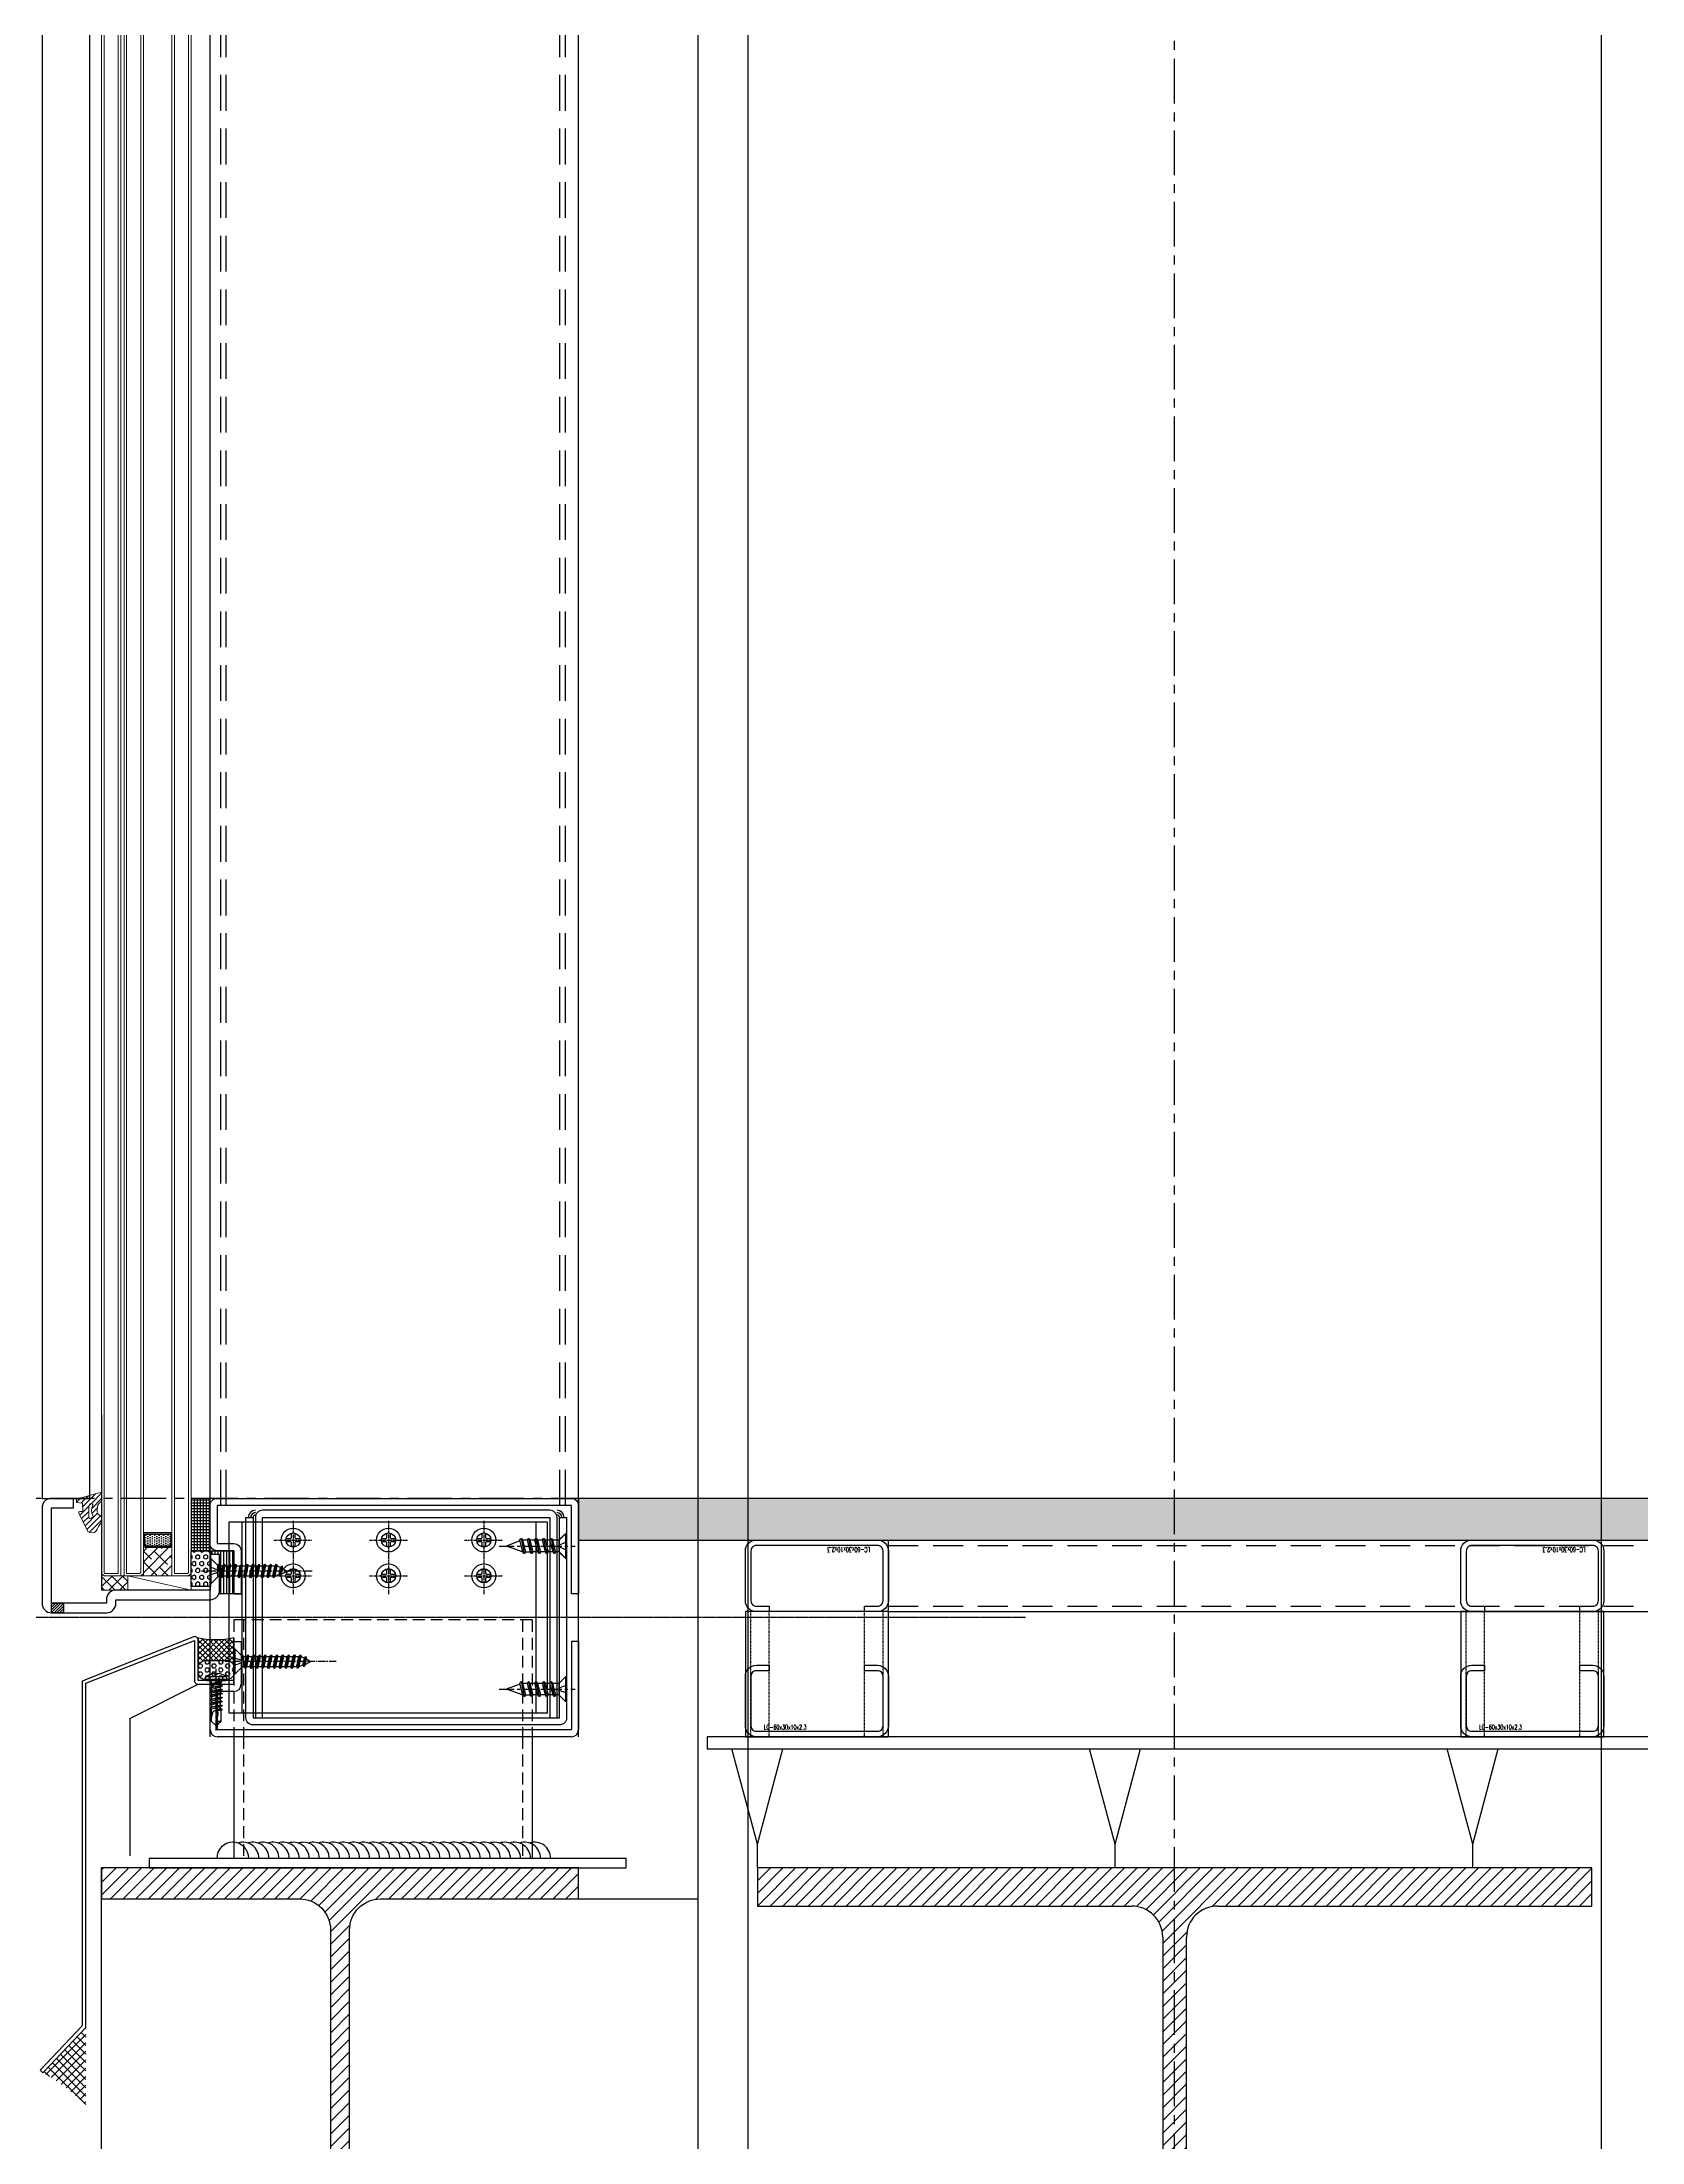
# Model space of a CAD drawing. Extents: x -3378 to 102197, y -3799 to 48702.
# Drawn here: x 85787 to 86458, y 24528 to 25409 of the extents above; entities that cross this region are included whole.
import ezdxf

# ---------------------------------------------------------------- set-up
doc = ezdxf.new("R2010")
doc.units = 0
for name, pattern in [('CEN1', [9, 6, -1, 1, -1]), ('CENTER', [2, 1.25, -0.25, 0.25, -0.25]), ('HIDDEN', [0.375, 0.25, -0.125]), ('Hidden 1_16_', [0.023813, 0.015875, -0.007938])]:
    doc.linetypes.add(name, pattern=pattern)
for name, color, linetype in [('##-鐵件', 1, 'Continuous'), ('24WELD', 55, 'Continuous'), ('ARR', 6, 'Continuous'), ('BCM CL', 14, 'CENTER'), ('BCM-BKP', 6, 'Continuous'), ('BCM-DIM', 54, 'Continuous'), ('BCM-draft', 252, 'Continuous'), ('BCM-EXT', 2, 'Continuous'), ('BCM-Extu', 4, 'Continuous'), ('BCM-SIL', 8, 'Continuous'), ('CENTER', 4, 'CENTER'), ('CL', 14, 'CENTER'), ('GM_ANNO_DIMS', 4, 'Continuous'), ('GM_STEL_PRIM', 3, 'Continuous'), ('STRUCTURAL', 3, 'Continuous'), ('中心線 CENTER', 6, 'CENTER'), ('泡棉', 8, 'Continuous'), ('矽利康', 9, 'Continuous'), ('結構體 STRUCTURAL', 154, 'Continuous'), ('螺絲 固定五金 FASTENERS', 124, 'Continuous'), ('螺絲、螺栓', 4, 'Continuous'), ('視覺模型鋁擠型暫替', 4, 'Continuous'), ('金屬面材 METAL PANEL', 2, 'Continuous'), ('鐵件', 6, 'Continuous'), ('隱藏線 HIDDEN', 8, 'HIDDEN')]:
    doc.layers.add(name, color=color, linetype=linetype)
doc.layers.add('#不列印', color=250, linetype='Continuous', plot=False)
doc.layers.add('BCM-GK', color=252, linetype='Continuous', lineweight=5)
doc.layers.add('BCM-GLA', color=4, linetype='Continuous', lineweight=5)
doc.styles.add('romans', font='romans.shx', dxfattribs={"width": 0.5, "bigfont": ' chineset.shx'})

# ---------------------------------------------------------------- blocks, each defined once
blk = doc.blocks.new('H-400x200x8x13')
at = {"layer": '視覺模型鋁擠型暫替', "linetype": 'Continuous'}
h = blk.add_hatch(dxfattribs=at)
h.set_pattern_fill('ANSI31', color=1, scale=30, angle=180)
h.set_pattern_definition([(225, (85874.229, 995633.081), (2.65165043, -2.65165043), [])])
h.paths.add_polyline_path([(300, -400), (300, -387), (217, -387, -0.414214), (204, -374), (204, -26, -0.414214), (217, -13), (300, -13), (300, 0), (100, 0), (100, -13), (183, -13, -0.414214), (196, -26), (196, -374, -0.414214), (183, -387), (100, -387), (100, -400)])
blk.add_lwpolyline([(100, -13), (183, -13, -0.414214), (196, -26), (196, -374, -0.414214), (183, -387), (100, -387), (100, -400), (300, -400), (300, -387), (217, -387, -0.414214), (204, -374), (204, -26, -0.414214), (217, -13), (300, -13), (300, 0), (100, 0)], format="xyb", close=True, dxfattribs=at)
blk = doc.blocks.new('H-350x250x9x14')
at = {"layer": '視覺模型鋁擠型暫替', "linetype": 'Continuous'}
h = blk.add_hatch(dxfattribs=at)
h.set_pattern_fill('ANSI31', color=1, scale=30, angle=180)
h.set_pattern_definition([(225, (-7718.8632, -1013834.3067), (2.65165043, -2.65165043), [])])
edge = h.paths.add_edge_path()
edge.add_arc((157, -29), 13, 0, 90, ccw=False)
edge.add_line((170, -29), (170, -321))
edge.add_arc((157, -321), 13, -90, 0, ccw=False)
edge.add_line((157, -334), (0, -334))
edge.add_line((0, -334), (0, -350))
edge.add_line((0, -350), (350, -350))
edge.add_line((350, -350), (350, -334))
edge.add_line((350, -334), (193, -334))
edge.add_arc((193, -321), 13, 180, 270, ccw=False)
edge.add_line((180, -321), (180, -29))
edge.add_arc((193, -29), 13, 90, 180, ccw=False)
edge.add_line((193, -16), (350, -16))
edge.add_line((350, -16), (350, 0))
edge.add_line((350, 0), (0, 0))
edge.add_line((0, 0), (0, -16))
edge.add_line((0, -16), (157, -16))
h.paths.add_polyline_path([(171.86, -249.8), (178.14, -249.8)], flags=16)
h.paths.add_polyline_path([(123.32, -345.07), (123.32, -338.93)], flags=16)
h.paths.add_polyline_path([(72.6, -11.07), (72.6, -4.93)], flags=16)
h.paths.add_polyline_path([(99.94, -14.44), (99.94, 0.56)])
for p, q in [((350, 0), (0, 0)), ((0, 0), (0, -16)), ((350, -16), (350, 0)), ((0, -16), (157, -16)), ((193, -16), (350, -16)), ((170, -29), (170, -321)), ((180, -321), (180, -29)), ((157, -334), (0, -334)), ((0, -334), (0, -350)), ((350, -334), (193, -334)), ((350, -350), (350, -334)), ((0, -350), (350, -350))]:
    blk.add_line(p, q, dxfattribs=at)
for centre, start, end in [((157, -29), 0, 90), ((193, -29), 90, 180), ((157, -321), 270, 0), ((193, -321), 180, 270)]:
    blk.add_arc(centre, 13, start, end, dxfattribs=at)
blk = doc.blocks.new('*u164')
at = {"layer": '泡棉'}
h = blk.add_hatch(dxfattribs=at)
h.set_pattern_fill('HEX', color=256, scale=0.3)
h.set_pattern_definition([(0, (-4141.5022, 978.2385), (0, 1.6497784), [0.9525, -1.905]), (120, (-4141.5022, 978.2385), (-1.42875, -0.8248892), [0.9525, -1.905]), (60, (-4140.5497, 978.2385), (-1.42875, 0.8248892), [0.9525, -1.905])])
edge = h.paths.add_edge_path()
edge.add_line((-12, 9.53), (-3, 9.53))
edge.add_arc((-3, 12.53), 3, 270, 360)
edge.add_line((0, 12.53), (0, 14.53))
edge.add_arc((-3, 14.53), 3, 0, 90)
edge.add_line((-3, 17.53), (-12, 17.53))
edge.add_arc((-12, 14.53), 3, 90, 180)
edge.add_line((-15, 14.53), (-15, 12.53))
edge.add_arc((-12, 12.53), 3, 180, 270)
at = {"layer": '矽利康'}
h = blk.add_hatch(dxfattribs=at)
h.set_pattern_fill('ANSI37', color=256, scale=0.5, style=0)
h.set_pattern_definition([(45, (-4141.5022, 978.2385), (-1.122532, 1.122532), []), (135, (-4141.5022, 978.2385), (-1.122532, -1.122532), [])])
edge = h.paths.add_edge_path()
edge.add_arc((-7.73, -32.06), 32.98, 76.43716, 103.56284)
edge.add_arc((-16.6, 1.13), 1.6, 315, 360)
edge.add_line((-15, 1.13), (-15, 12.53))
edge.add_arc((-12, 12.53), 3, 180, 270)
edge.add_line((-12, 9.53), (-3, 9.53))
edge.add_arc((-3, 12.53), 3, 270, 360)
edge.add_line((0, 12.53), (0, 0))
at = {"layer": '泡棉'}
blk.add_lwpolyline([(-12, 9.53), (-3, 9.53, 0.414214), (0, 12.53), (0, 14.53, 0.414214), (-3, 17.53), (-12, 17.53, 0.414214), (-15, 14.53), (-15, 12.53, 0.414214)], format="xyb", close=True, dxfattribs=at)
at = {"layer": '矽利康'}
blk.add_lwpolyline([(0, 0, 0.118914), (-15.47, 0, 0.198912), (-15, 1.13), (-15, 12.53, 0.414214), (-12, 9.53), (-3, 9.53, 0.414214), (0, 12.53)], format="xyb", close=True, dxfattribs=at)
blk = doc.blocks.new('A$C20AE7E0D')
at = {"layer": 'ARR', "color": 0, "linetype": 'CENTER', "ltscale": 0.87}
blk.add_line((21, 0), (-5.1, 0), dxfattribs=at)
at = {"layer": 'ARR', "color": 0, "linetype": 'ByBlock', "ltscale": 0.3}
for p, q in [((-1.61, -4.5), (-1.61, 4.5)), ((0.5, 2.24), (1.14, 1.9)), ((0.72, 2.13), (1.65, -2.5)), ((1.89, 1.9), (1.14, 1.9)), ((2.24, 2.5), (3.24, -2.5)), ((3.48, 1.9), (2.73, 1.9)), ((3.83, 2.5), (4.83, -2.5)), ((5.07, 1.9), (4.32, 1.9)), ((5.42, 2.5), (6.42, -2.5)), ((6.81, 1.9), (5.91, 1.9)), ((7.16, 2.5), (8.16, -2.5)), ((8.4, 1.9), (7.65, 1.9)), ((8.75, 2.5), (9.75, -2.5)), ((10.14, 1.9), (9.24, 1.9)), ((10.49, 2.5), (11.49, -2.5)), ((11.73, 1.9), (10.98, 1.9)), ((12.08, 2.5), (12.7, -0.6)), ((17.12, 2.1), (12.46, 2.1)), ((18.83, 0.06), (17.12, 2.1)), ((18.83, 0.06), (18.95, 0.06)), ((19, -0.01), (19, 0.01)), ((2.14, -1.9), (2.89, -1.9)), ((3.73, -1.9), (4.48, -1.9)), ((5.32, -1.9), (6.07, -1.9)), ((6.91, -1.9), (7.81, -1.9)), ((8.65, -1.9), (9.4, -1.9)), ((10.24, -1.9), (11.14, -1.9)), ((11.87, -2.1), (15.91, -2.1)), ((18.83, -0.06), (17.12, -2.1)), ((18.83, -0.06), (18.95, -0.06))]:
    blk.add_line(p, q, dxfattribs=at)
blk.add_lwpolyline([(-2.98, -0.5, 0.134476), (-1.61, -4.5), (-0.58, -4.5, 0.198912), (-0.44, -4.44), (-0.06, -4.06, 0.198912), (0, -3.92), (0, 3.92, 0.198912), (-0.06, 4.06), (-0.44, 4.44, 0.198912), (-0.58, 4.5), (-1.61, 4.5, 0.134562), (-2.98, 0.5), (-2.48, 0.5), (-2.48, -0.5), (-2.98, -0.5)], format="xyb", dxfattribs=at)
blk.add_lwpolyline([(1.14, 1.9), (2.14, -1.9), (1.8, -2.5), (1.65, -2.5), (1.3, -1.9), (0.3, 1.9), (0.5, 2.24)], dxfattribs=at)
for points in [[(3.24, -2.5), (2.89, -1.9), (1.89, 1.9), (2.24, 2.5), (2.39, 2.5), (2.73, 1.9), (3.73, -1.9), (3.39, -2.5)], [(4.83, -2.5), (4.48, -1.9), (3.48, 1.9), (3.83, 2.5), (3.98, 2.5), (4.32, 1.9), (5.32, -1.9), (4.98, -2.5)], [(6.42, -2.5), (6.07, -1.9), (5.07, 1.9), (5.42, 2.5), (5.57, 2.5), (5.91, 1.9), (6.91, -1.9), (6.57, -2.5)], [(8.16, -2.5), (7.81, -1.9), (6.81, 1.9), (7.16, 2.5), (7.31, 2.5), (7.65, 1.9), (8.65, -1.9), (8.31, -2.5)], [(9.75, -2.5), (9.4, -1.9), (8.4, 1.9), (8.75, 2.5), (8.9, 2.5), (9.24, 1.9), (10.24, -1.9), (9.9, -2.5)], [(11.49, -2.5), (11.14, -1.9), (10.14, 1.9), (10.49, 2.5), (10.64, 2.5), (10.98, 1.9), (11.98, -1.9), (11.64, -2.5)], [(12.08, 2.5), (11.73, 1.9), (12.7, -0.6), (12.46, 2.1), (12.23, 2.5)]]:
    blk.add_lwpolyline(points, close=True, dxfattribs=at)
for centre, radius, start, end in [((0.67, 3.07), 0.874, 220.33884, 257.78016), ((13.86, -0.29), 1.2, 56.15202, 236.15202), ((17.85, 6.88), 7.01, 241.64577, 278.00805), ((18.9, 1.75), 1.82, 168.86169, 267.68654), ((18.95, 0.01), 0.05, 0, 90), ((1.17, -3.34), 1.44, 84.73115, 144.21996), ((16.52, 4.88), 7.01, 241.64577, 274.95411), ((18.95, -0.01), 0.05, 270, 0)]:
    blk.add_arc(centre, radius, start, end, dxfattribs=at)
blk = doc.blocks.new('*U77')
at = {"color": 0, "linetype": 'ByBlock'}
blk.add_blockref('A$C20AE7E0D', (0, 0), dxfattribs=at)
blk = doc.blocks.new('*u927')
at = {"layer": 'CENTER', "color": 0, "ltscale": 5}
blk.add_line((28.28, 0), (-3.62, 0), dxfattribs=at)
at = {"layer": '螺絲、螺栓', "color": 0, "linetype": 'ByBlock', "ltscale": 0.2}
for p, q in [((0.3, 5.3), (0.3, -5.3)), ((3.1, 2.5), (3.1, -2.5)), ((3.1, 2.39), (4.64, 2.39)), ((5.08, 3.15), (6.34, -3.15)), ((5.7, 2.39), (7.79, 2.39)), ((8.23, 3.15), (9.49, -3.15)), ((8.85, 2.39), (10.94, 2.39)), ((11.38, 3.15), (12.64, -3.15)), ((12, 2.39), (14.09, 2.39)), ((14.53, 3.15), (15.79, -3.15)), ((17.24, 2.39), (15.15, 2.39)), ((17.68, 3.15), (18.94, -3.15)), ((18.17, 2.61), (24.84, 0.24)), ((3.1, -2.39), (5.9, -2.39)), ((6.96, -2.39), (9.05, -2.39)), ((10.11, -2.39), (12.2, -2.39)), ((13.26, -2.39), (15.35, -2.39)), ((16.41, -2.39), (18.5, -2.39)), ((24.84, -0.23), (19.52, -2.25))]:
    blk.add_line(p, q, dxfattribs=at)
blk.add_lwpolyline([(3.1, -2.5), (0.3, -5.3), (0, -5.3), (0, 5.3), (0.3, 5.3), (3.1, 2.5)], dxfattribs=at)
blk.add_lwpolyline([(0, 1.61, -0.048054), (2.67, 0.68, -0.292428), (3.1, 0, -0.292428), (2.67, -0.68, -0.048054), (0, -1.61, -0.048054)], format="xyb", dxfattribs=at)
for points in [[(6.34, -3.15), (5.9, -2.39), (4.64, 2.39), (5.08, 3.15), (5.27, 3.15), (5.7, 2.39), (6.96, -2.39), (6.53, -3.15)], [(9.49, -3.15), (9.05, -2.39), (7.79, 2.39), (8.23, 3.15), (8.42, 3.15), (8.85, 2.39), (10.11, -2.39), (9.68, -3.15)], [(12.64, -3.15), (12.2, -2.39), (10.94, 2.39), (11.38, 3.15), (11.57, 3.15), (12, 2.39), (13.26, -2.39), (12.83, -3.15)], [(15.79, -3.15), (15.35, -2.39), (14.09, 2.39), (14.53, 3.15), (14.72, 3.15), (15.15, 2.39), (16.41, -2.39), (15.98, -3.15)], [(18.94, -3.15), (18.5, -2.39), (17.24, 2.39), (17.68, 3.15), (17.87, 3.15), (18.3, 2.39), (19.56, -2.39), (19.13, -3.15)]]:
    blk.add_lwpolyline(points, close=True, dxfattribs=at)
blk.add_arc((24.75, 0), 0.252, 292.16272, 69.4623, dxfattribs=at)
blk = doc.blocks.new('*U929')
blk.add_blockref('*u927', (0, 0))
blk = doc.blocks.new('下水槽料')
at = {"layer": 'BCM-DIM', "linetype": 'Continuous'}
h = blk.add_hatch(dxfattribs=at)
h.set_pattern_fill('ANSI37', color=256, scale=10, angle=45)
h.set_pattern_definition([(90, (-95148.0597, -997857.4866), (-1.25, 0), []), (180, (-95148.0597, -997857.4866), (-1e-16, -1.25), [])])
h.paths.add_polyline_path([(-154.38, 0), (-162.38, 0), (-162.38, -22), (-154.38, -22)])
at = {"layer": '泡棉'}
h = blk.add_hatch(dxfattribs=at)
h.set_pattern_fill('HEX', color=256, scale=0.3, angle=90)
h.set_pattern_definition([(90, (0.1197, -78.6612), (-1.649778, 1e-16), [0.9525, -1.905]), (210, (0.1197, -78.6612), (0.824889, -1.42875), [0.9525, -1.905]), (150, (0.1197, -77.7087), (-0.824889, -1.42875), [0.9525, -1.905])])
h.paths.add_polyline_path([(-154.38, -22), (-162.38, -22), (-162.38, -37), (-154.38, -37)])
at = {"layer": 'BCM-DIM', "linetype": 'Continuous'}
for p, q in [((-154.5, 0), (-162.5, 0)), ((-154.38, -22), (-162.38, -22))]:
    blk.add_line(p, q, dxfattribs=at)
at = {"layer": '泡棉'}
blk.add_lwpolyline([(-154.38, -37), (-162.38, -37), (-162.38, -22), (-154.38, -22)], close=True, dxfattribs=at)
at = {"layer": '視覺模型鋁擠型暫替', "linetype": 'Continuous'}
for points in [[(-8, -17.18), (-5, -14.5), (-5, -20)], [(-8, -22.82), (-5, -25.5), (-5, -20)]]:
    blk.add_lwpolyline(points, dxfattribs=at)
at = {"layer": '視覺模型鋁擠型暫替', "color": 7, "linetype": 'Continuous'}
for centre, radius, start, end in [((-135.5, -8), 3, 90, 180), ((-135.5, -8), 2, 90, 180), ((-135.5, -8), 1, 90, 180), ((-9, -8), 3, 0, 90), ((-9, -8), 2, 0, 90), ((-9, -8), 1, 0, 90)]:
    blk.add_arc(centre, radius, start, end, dxfattribs=at)
at = {"layer": '金屬面材 METAL PANEL'}
blk.add_lwpolyline([(-3, -40), (-3, -40), (-3, -40), (-3, -3), (-151.5, -3), (-151.5, -19), (-144.5, -19, -0.414214), (-141.5, -22), (-141.5, -40), (-144.5, -40), (-144.5, -40), (-141.5, -40), (-141.5, -40), (-144.5, -40), (-144.5, -22), (-151.5, -22, -0.414214), (-154.5, -19), (-154.5, -3, -0.414214), (-151.5, 0), (-3, 0, -0.414214), (0, -3), (0, -40), (-3, -40), (-3, -40), (-3, -40)], format="xyb", dxfattribs=at)
for points in [[(-5, -8), (-5, -92.01, -0.414214), (-8, -95.01), (-136.5, -95.01, -0.414214), (-139.5, -92.01), (-139.5, -8), (-136.5, -8), (-136.5, -92.01), (-8, -92.01), (-8, -8)], [(-132.5, -92.01), (-132.5, -8), (-12, -8), (-12, -92.01), (-9, -92.01), (-9, -8, 0.414214), (-12, -5), (-132.5, -5, 0.414214), (-135.5, -8), (-135.5, -92.01)]]:
    blk.add_lwpolyline(points, format="xyb", close=True, dxfattribs=at)
at = {"layer": '螺絲 固定五金 FASTENERS', "rotation": 180}
blk.add_blockref('*U929', (-5, -20), dxfattribs=at)
blk = doc.blocks.new('上水槽料')
at = {"layer": '金屬面材 METAL PANEL'}
for p, q in [((-144.52, 40), (-141.5, 40)), ((-144.5, 22), (-144.52, 40)), ((-141.5, 40), (-141.5, 22)), ((0, 40), (0, 3)), ((-154.5, 3), (-154.5, 19)), ((-151.5, 22), (-144.5, 22)), ((-144.5, 19), (-151.5, 19)), ((-151.5, 19), (-151.5, 3)), ((-151.5, 3), (-3, 3)), ((-3, 0), (-151.5, 0))]:
    blk.add_line(p, q, dxfattribs=at)
blk.add_lwpolyline([(0, 40), (-3, 40), (-3, 3)], dxfattribs=at)
for centre, start, end in [((-151.5, 19), 90, 180), ((-144.5, 22), 270, 0), ((-151.5, 3), 180, 270), ((-3, 3), 270, 0)]:
    blk.add_arc(centre, 3, start, end, dxfattribs=at)
at = {"layer": '螺絲 固定五金 FASTENERS', "rotation": 180}
blk.add_blockref('*U929', (-5, 20), dxfattribs=at)
blk = doc.blocks.new('*U35')
blk.add_lwpolyline([(1.22, 0.68), (2.48, 0.68, -0.398336), (3.02, 0.16, -0.027263), (3.02, -0.16, -0.398336), (2.48, -0.68), (1.22, -0.68, 0.414214), (0.68, -1.22), (0.68, -2.48, -0.398336), (0.16, -3.02, -0.027263), (-0.16, -3.02, -0.398336), (-0.68, -2.48), (-0.68, -1.22, 0.414214), (-1.22, -0.68), (-2.48, -0.68, -0.398336), (-3.02, -0.16, -0.027263), (-3.02, 0.16, -0.398336), (-2.48, 0.68), (-1.22, 0.68, 0.414214), (-0.68, 1.22), (-0.68, 2.48, -0.398336), (-0.16, 3.02, -0.027263), (0.16, 3.02, -0.398336), (0.68, 2.48), (0.68, 1.22, 0.414214)], format="xyb", close=True)
blk.add_circle((0, 0), 5)
at = {"layer": 'CL'}
for p, q in [((-8.04, 0), (8.04, 0)), ((0, 8.04), (0, -8.04))]:
    blk.add_line(p, q, dxfattribs=at)
blk = doc.blocks.new('圓孔6mm')
at = {"layer": '視覺模型鋁擠型暫替', "color": 6, "linetype": 'Continuous'}
blk.add_circle((0, 0), 3, dxfattribs=at)
at = {"layer": 'BCM-draft'}
blk.add_blockref('*U35', (0, 0), dxfattribs=at)
blk = doc.blocks.new('下水槽料托架4t')
at = {"layer": '金屬面材 METAL PANEL', "linetype": 'Continuous'}
for p, q in [((73.25, 0), (-60.43, 0)), ((-60.43, 0, 0), (-60.43, -80, 0)), ((-54.96, 0), (-54.96, -80)), ((68.39, 0), (68.39, -80)), ((73.25, -80), (73.25, 0)), ((-60.43, -80), (73.25, -80))]:
    blk.add_line(p, q, dxfattribs=at)
at = {"layer": '視覺模型鋁擠型暫替', "linetype": 'Continuous'}
for p in [(-33.43, -7.5), (6.57, -7.5), (46.54, -7.5), (-33.43, -22.5), (6.57, -22.5), (46.54, -22.5)]:
    blk.add_blockref('圓孔6mm', p, dxfattribs=at)
blk = doc.blocks.new('玻璃飾條2')
at = {"layer": '金屬面材 METAL PANEL'}
h = blk.add_hatch(dxfattribs=at)
h.set_pattern_fill('ANSI31', color=256, scale=0.25, angle=90)
h.set_pattern_definition([(135, (84518.6941, -51223.767), (-0.5612660076, -0.5612660076), [])])
h.paths.add_polyline_path([(6.5, -64.5), (2.5, -64.5), (2.5, -69.5), (6.5, -69.5)])
blk.add_lwpolyline([(-3, -42.5, 0.414214), (1, -46.5), (2.5, -46.5), (2.5, -69.5), (-37.5, -69.5), (-37.5, -60.33), (-41.5, -60.33), (-41.5, -69.5, 0.414214), (-37.5, -73.5), (2.5, -73.5, 0.414214), (6.5, -69.5), (6.5, -46.5, 0.414214), (2.5, -42.5), (1, -42.5), (1, -3, 0.414214), (-3, 1), (-18, 1), (-18, -3), (-3, -3)], format="xyb", close=True, dxfattribs=at)
blk.add_lwpolyline([(2.5, -69.5), (2.5, -64.5), (6.5, -64.5), (6.5, -69.5)], close=True, dxfattribs=at)
blk = doc.blocks.new('*U660')
for centre, end in [((-0.13, -4), 88.1431), ((-0.37, -11.49), 16.3529), ((-0.29, -9), 16.3529), ((-0.21, -6.5), 16.3529), ((-0.53, -16.49), 16.3529), ((-0.45, -13.99), 16.3529), ((-0.7, -21.49), 16.3529), ((-0.62, -18.99), 16.3529), ((-0.86, -26.49), 16.3529), ((-0.78, -23.99), 16.3529), ((-1.02, -31.48), 16.3529), ((-0.94, -28.98), 16.3529), ((-1.18, -36.48), 16.3529), ((-1.1, -33.98), 16.3529), ((-1.34, -41.48), 16.3529), ((-1.26, -38.98), 16.3529), ((-1.51, -46.48), 16.3529), ((-1.43, -43.98), 16.3529), ((-1.67, -51.47), 16.3529), ((-1.59, -48.97), 16.3529), ((-1.83, -56.47), 16.3529), ((-1.75, -53.97), 16.3529), ((-1.99, -61.47), 16.3529), ((-1.91, -58.97), 16.3529), ((-2.24, -68.96), 16.3529), ((-2.15, -66.47), 16.3529), ((-2.07, -63.97), 16.3529), ((-2.4, -73.96), 16.3529), ((-2.32, -71.46), 16.3529), ((-2.56, -78.96), 16.3529), ((-2.48, -76.46), 16.3529)]:
    blk.add_arc(centre, 4, 268.1431, end)
blk = doc.blocks.new('A$C4E2A2353')
at = {"layer": 'ARR', "color": 0, "linetype": 'CEN1', "ltscale": 0.5}
blk.add_line((42.86, 0), (-3.62, 0), dxfattribs=at)
at = {"layer": 'ARR', "color": 0, "linetype": 'ByBlock', "ltscale": 0.3}
for p, q in [((0.3, -5.3), (0.3, 5.3)), ((3.1, -2.5), (3.1, 2.5)), ((4.38, 2.15), (3.1, 2.15)), ((3.1, 1.24), (3.82, -2.16)), ((4.71, 2.87), (4.38, 2.15)), ((4.38, 2.15), (5.3, -2.16)), ((4.43, 1.96), (5.34, -2.36)), ((5.34, 2.15), (4.71, 2.87)), ((4.71, 2.87), (5.93, -2.88)), ((4.89, 2.06), (5.8, -2.26)), ((6.82, 2.15), (5.34, 2.15)), ((5.34, 2.15), (6.26, -2.16)), ((5.34, 2.15), (6.26, -2.16)), ((7.15, 2.87), (6.82, 2.15)), ((6.82, 2.15), (7.74, -2.16)), ((6.86, 1.96), (7.78, -2.36)), ((7.78, 2.15), (7.15, 2.87)), ((7.15, 2.87), (8.37, -2.88)), ((7.32, 2.06), (8.24, -2.26)), ((9.26, 2.15), (7.78, 2.15)), ((7.78, 2.15), (8.7, -2.16)), ((7.78, 2.15), (8.7, -2.16)), ((9.59, 2.87), (9.26, 2.15)), ((9.26, 2.15), (10.17, -2.16)), ((9.3, 1.96), (10.21, -2.36)), ((10.22, 2.15), (9.59, 2.87)), ((9.59, 2.87), (10.81, -2.88)), ((9.76, 2.06), (10.67, -2.26)), ((11.7, 2.15), (10.22, 2.15)), ((10.22, 2.15), (11.13, -2.16)), ((10.22, 2.15), (11.13, -2.16)), ((12.02, 2.87), (11.7, 2.15)), ((11.7, 2.15), (12.61, -2.16)), ((11.74, 1.96), (12.65, -2.36)), ((12.66, 2.15), (12.02, 2.87)), ((12.02, 2.87), (13.24, -2.88)), ((12.2, 2.06), (13.11, -2.26)), ((14.13, 2.15), (12.66, 2.15)), ((12.66, 2.15), (13.57, -2.16)), ((12.66, 2.15), (13.57, -2.16)), ((14.46, 2.87), (14.13, 2.15)), ((14.13, 2.15), (15.05, -2.16)), ((14.18, 1.96), (15.09, -2.36)), ((15.09, 2.15), (14.46, 2.87)), ((14.46, 2.87), (15.68, -2.88)), ((14.64, 2.06), (15.55, -2.26)), ((16.57, 2.15), (15.09, 2.15)), ((15.09, 2.15), (16.01, -2.16)), ((15.09, 2.15), (16.01, -2.16)), ((16.9, 2.87), (16.57, 2.15)), ((16.57, 2.15), (17.49, -2.16)), ((16.61, 1.96), (17.53, -2.36)), ((17.53, 2.15), (16.9, 2.87)), ((16.9, 2.87), (18.12, -2.88)), ((17.07, 2.06), (17.99, -2.26)), ((19.01, 2.15), (17.53, 2.15)), ((17.53, 2.15), (18.45, -2.16)), ((17.53, 2.15), (18.45, -2.16)), ((19.34, 2.87), (19.01, 2.15)), ((19.01, 2.15), (19.92, -2.16)), ((19.05, 1.96), (19.96, -2.36)), ((19.97, 2.15), (19.34, 2.87)), ((19.34, 2.87), (20.56, -2.88)), ((19.51, 2.06), (20.42, -2.26)), ((21.45, 2.15), (19.97, 2.15)), ((19.97, 2.15), (20.88, -2.16)), ((19.97, 2.15), (20.88, -2.16)), ((21.77, 2.87), (21.45, 2.15)), ((21.77, 2.87), (21.45, 2.15)), ((21.45, 2.15), (22.36, -2.16)), ((21.45, 2.15), (22.36, -2.16)), ((21.49, 1.96), (22.4, -2.36)), ((21.49, 1.96), (22.4, -2.36)), ((22.41, 2.15), (21.77, 2.87)), ((21.77, 2.87), (22.99, -2.88)), ((22.41, 2.15), (21.77, 2.87)), ((21.77, 2.87), (22.99, -2.88)), ((21.95, 2.06), (22.86, -2.26)), ((21.95, 2.06), (22.86, -2.26)), ((23.88, 2.15), (22.41, 2.15)), ((22.41, 2.15), (23.32, -2.16)), ((23.88, 2.15), (22.41, 2.15)), ((22.41, 2.15), (23.32, -2.16)), ((22.41, 2.15), (23.32, -2.16)), ((22.41, 2.15), (23.32, -2.16)), ((24.21, 2.87), (23.88, 2.15)), ((24.21, 2.87), (23.88, 2.15)), ((23.88, 2.15), (24.8, -2.16)), ((23.88, 2.15), (24.8, -2.16)), ((23.93, 1.96), (24.84, -2.36)), ((23.93, 1.96), (24.84, -2.36)), ((24.84, 2.15), (24.21, 2.87)), ((24.21, 2.87), (25.43, -2.88)), ((24.84, 2.15), (24.21, 2.87)), ((24.21, 2.87), (25.43, -2.88)), ((24.38, 2.06), (25.3, -2.26)), ((24.38, 2.06), (25.3, -2.26)), ((26.32, 2.15), (24.84, 2.15)), ((24.84, 2.15), (25.76, -2.16)), ((26.32, 2.15), (24.84, 2.15)), ((24.84, 2.15), (25.76, -2.16)), ((24.84, 2.15), (25.76, -2.16)), ((24.84, 2.15), (25.76, -2.16)), ((26.65, 2.87), (26.32, 2.15)), ((26.65, 2.87), (26.32, 2.15)), ((26.32, 2.15), (27.24, -2.16)), ((26.32, 2.15), (27.24, -2.16)), ((26.36, 1.96), (27.28, -2.36)), ((26.36, 1.96), (27.28, -2.36)), ((27.28, 2.15), (26.65, 2.87)), ((26.65, 2.87), (27.87, -2.88)), ((27.28, 2.15), (26.65, 2.87)), ((26.65, 2.87), (27.87, -2.88)), ((26.82, 2.06), (27.74, -2.26)), ((26.82, 2.06), (27.74, -2.26)), ((28.91, 1.45), (27.28, 2.15)), ((27.28, 2.15), (28.19, -2.16)), ((27.28, 2.15), (28.19, -2.16)), ((27.28, 2.15), (28.19, -2.16)), ((27.28, 2.15), (28.19, -2.16)), ((29.24, 2.17), (28.91, 1.45)), ((28.91, 1.45), (29.52, -1.46)), ((29.96, 0.99), (29.24, 2.17)), ((29.24, 2.17), (30.16, -2.18)), ((32.25, 0), (29.96, 1.25)), ((29.96, 0.99), (30.39, -1)), ((32.26, 0), (32.25, 0)), ((3.1, -1.02), (3.49, -2.88)), ((3.1, -2.44), (3.49, -2.88)), ((3.49, -2.88), (3.82, -2.16)), ((3.82, -2.16), (5.3, -2.16)), ((5.3, -2.16), (5.93, -2.88)), ((5.93, -2.88), (6.26, -2.16)), ((6.26, -2.16), (7.74, -2.16)), ((7.74, -2.16), (8.37, -2.88)), ((8.37, -2.88), (8.7, -2.16)), ((8.7, -2.16), (10.17, -2.16)), ((10.17, -2.16), (10.81, -2.88)), ((10.81, -2.88), (11.13, -2.16)), ((11.13, -2.16), (12.61, -2.16)), ((12.61, -2.16), (13.24, -2.88)), ((13.24, -2.88), (13.57, -2.16)), ((13.57, -2.16), (15.05, -2.16)), ((15.05, -2.16), (15.68, -2.88)), ((15.68, -2.88), (16.01, -2.16)), ((16.01, -2.16), (17.49, -2.16)), ((17.49, -2.16), (18.12, -2.88)), ((18.12, -2.88), (18.45, -2.16)), ((18.45, -2.16), (19.92, -2.16)), ((19.92, -2.16), (20.56, -2.88)), ((20.56, -2.88), (20.88, -2.16)), ((20.88, -2.16), (22.36, -2.16)), ((22.36, -2.16), (22.99, -2.88)), ((22.36, -2.16), (22.99, -2.88)), ((22.99, -2.88), (23.32, -2.16)), ((22.99, -2.88), (23.32, -2.16)), ((23.32, -2.16), (24.8, -2.16)), ((23.32, -2.16), (24.8, -2.16)), ((24.8, -2.16), (25.43, -2.88)), ((24.8, -2.16), (25.43, -2.88)), ((25.43, -2.88), (25.76, -2.16)), ((25.43, -2.88), (25.76, -2.16)), ((25.76, -2.16), (27.24, -2.16)), ((25.76, -2.16), (27.24, -2.16)), ((27.24, -2.16), (27.87, -2.88)), ((27.24, -2.16), (27.87, -2.88)), ((27.87, -2.88), (28.19, -2.16)), ((27.87, -2.88), (28.19, -2.16)), ((28.19, -2.16), (29.52, -1.46)), ((29.52, -1.46), (30.16, -2.18)), ((30.16, -2.18), (30.39, -1)), ((30.39, -1), (32.25, -0.01)), ((32.25, -0.01), (32.26, 0))]:
    blk.add_line(p, q, dxfattribs=at)
blk.add_lwpolyline([(3.1, 2.5), (0.3, 5.3), (0, 5.3), (0, -5.3), (0.3, -5.3), (3.1, -2.5)], dxfattribs=at)
blk.add_lwpolyline([(0, -1.61, 0.048054), (2.67, -0.68, 0.292428), (3.1, 0, 0.292428), (2.67, 0.68, 0.048054), (0, 1.61, 0.048054)], format="xyb", dxfattribs=at)
blk = doc.blocks.new('*U920')
at = {"layer": '螺絲、螺栓', "color": 0, "linetype": 'ByBlock', "xscale": -1, "rotation": 180}
blk.add_blockref('A$C4E2A2353', (0, 0), dxfattribs=at)
blk = doc.blocks.new('St-LC-60x30x10x2_3')
at = {"layer": 'STRUCTURAL', "color": 0, "linetype": 'ByBlock', "lineweight": -2}
blk.add_lwpolyline([(14.83, 38.37), (14.83, 36.07), (9.43, 36.07, 0.414214), (7.13, 33.77), (7.13, 12.97, 0.414214), (9.43, 10.67), (60.23, 10.67, 0.414214), (62.53, 12.97), (62.53, 33.77, 0.414214), (60.23, 36.07), (54.83, 36.07), (54.83, 38.37), (60.23, 38.37, -0.414214), (64.83, 33.77), (64.83, 12.97, -0.414214), (60.23, 8.37), (9.43, 8.37, -0.414214), (4.83, 12.97), (4.83, 33.77, -0.414214), (9.43, 38.37)], format="xyb", close=True, dxfattribs=at)
at = {"layer": 'Defpoints', "color": 0, "linetype": 'ByBlock', "lineweight": -2, "style": 'romans', "width": 0.6}
blk.add_text('LC-60x30x10x2.3', height=2, rotation=360, dxfattribs=at).set_placement((12.56, 11.41))
blk = doc.blocks.new('*U718')
at = {"layer": '##-鐵件', "color": 1}
blk.add_lwpolyline([(1542.26, 30), (1489.76, 30), (1489.76, -30), (1542.26, -30)], close=True, dxfattribs=at)
at = {"color": 251, "linetype": 'Hidden 1_16_', "ltscale": 5}
for p, q in [((1542.26, 27.7), (1489.76, 27.7)), ((1542.26, 20), (1489.76, 20)), ((1542.26, -20), (1489.76, -20)), ((1542.26, -27.7), (1489.76, -27.7))]:
    blk.add_line(p, q, dxfattribs=at)
at = {"layer": '#不列印', "rotation": 90}
blk.add_blockref('St-LC-60x30x10x2_3', (1550.63, -34.83), dxfattribs=at)
blk = doc.blocks.new('*U719')
at = {"layer": '##-鐵件', "color": 1}
blk.add_lwpolyline([(1542.26, 30), (1489.76, 30), (1489.76, -30), (1542.26, -30)], close=True, dxfattribs=at)
at = {"color": 251, "linetype": 'Hidden 1_16_', "ltscale": 5}
for p, q in [((1542.26, 27.7), (1489.76, 27.7)), ((1542.26, 20), (1489.76, 20)), ((1542.26, -20), (1489.76, -20)), ((1542.26, -27.7), (1489.76, -27.7))]:
    blk.add_line(p, q, dxfattribs=at)
at = {"layer": '#不列印', "rotation": 90}
blk.add_blockref('St-LC-60x30x10x2_3', (1550.63, -34.83), dxfattribs=at)
blk = doc.blocks.new('*U208')
at = {"layer": '鐵件'}
for p, q in [((-230.95, 0), (411.73, 0)), ((-230.95, -30), (-230.95, 0)), ((411.73, -30), (411.73, 0)), ((-230.95, -30), (411.73, -30))]:
    blk.add_line(p, q, dxfattribs=at)
at = {"layer": '鐵件', "linetype": 'HIDDEN', "ltscale": 50}
for p, q in [((-230.95, -2.3), (411.73, -2.3)), ((-230.95, -27.7), (411.73, -27.7))]:
    blk.add_line(p, q, dxfattribs=at)
blk = doc.blocks.new('室內地板')
at = {"layer": '結構體 STRUCTURAL'}
h = blk.add_hatch(dxfattribs=at)
h.set_pattern_fill('AR-HBONE', color=256, scale=0.1)
h.set_pattern_definition([(45, (-52753.211, -90985.298), (0, 14.3684098), [30.48, -10.16]), (135, (-52746.026, -90978.114), (1e-15, 14.3684098), [30.48, -10.16])])
h.paths.add_polyline_path([(0, 0), (0, -17.5), (11600, -17.5), (11600, 0)])
blk.add_lwpolyline([(0, 0), (0, -17.5), (11600, -17.5), (11600, 0)], close=True, dxfattribs=at)
at = {"layer": '螺絲、螺栓'}
blk.add_blockref('*U208', (360.95, -17.5), dxfattribs=at)
at = {"layer": '鐵件'}
for name, p, rotation in [('St-LC-60x30x10x2_3', (134.83, -9.13), 180), ('St-LC-60x30x10x2_3', (434.83, -9.13), 180), ('*U719', (100, 1442.26), 270), ('*U718', (400, 1442.26), 270)]:
    blk.add_blockref(name, p, dxfattribs=dict(at, rotation=rotation))
blk = doc.blocks.new('*U753')
at = {"layer": 'GM_STEL_PRIM'}
for p, q in [((0, -15), (-10.72, 25)), ((0, -15), (10.72, 25)), ((0, -25), (0, -15))]:
    blk.add_line(p, q, dxfattribs=at)
blk = doc.blocks.new('*U754')
at = {"layer": 'GM_ANNO_DIMS', "color": 0, "linetype": 'ByBlock', "lineweight": -2}
for p in [(0, 0), (150, 0), (300, 0)]:
    blk.add_blockref('*U753', p, dxfattribs=at)

msp = doc.modelspace()

# ---------------------------------------------------------------- hatches: boundary and pattern name
h = msp.add_hatch()
h.set_pattern_fill('ANSI31', color=9, scale=10, angle=45, style=0)
h.set_pattern_definition([(90, (114299.2615, -568512.3718), (-1.25, 1e-15), [])])
h.paths.add_polyline_path([(85861.201, 24758.085), (85861.201, 24774.584), (85857.201, 24774.584), (85857.201, 24776.084), (85867.201, 24776.084), (85867.201, 24758.085)])
at = {"layer": 'BCM-Extu', "linetype": 'ByBlock'}
h = msp.add_hatch(dxfattribs=at)
h.set_pattern_fill('DOTS', color=8, scale=15, angle=90, style=0)
h.set_pattern_definition([(90, (86386.1134, 27547.7565), (-0.9375, 0.46875), [0, -0.9375])])
h.paths.add_polyline_path([(85830.274, 24778.084), (85829.701, 24779.627), (85829.701, 24783.084), (85840.701, 24783.084), (85840.701, 24779.627), (85840.129, 24778.084)])
at = {"layer": 'BCM-GK', "linetype": 'ByBlock'}
h = msp.add_hatch(dxfattribs=at)
h.set_pattern_fill('ANSI31', color=256, scale=0.5, angle=180)
h.set_pattern_definition([(225, (9231.1329, 4718.9301), (1.122532015, -1.122532015), [])])
edge = h.paths.add_edge_path()
edge.add_line((85801.2, 24797.785), (85811.7, 24800.733))
edge.add_line((85811.7, 24800.733), (85811.7, 24797.234))
edge.add_arc((85810.7, 24797.234), 1, -64.398823, 0.000002, ccw=False)
edge.add_arc((85811.996, 24794.529), 2, 115.601172, 172.570714)
edge.add_line((85810.013, 24794.787), (85809.787, 24793.053))
edge.add_arc((85811.77, 24792.794), 2, 172.570719, 240.579655)
edge.add_arc((85812.233, 24793.616), 2.943, 240.579655, 247.1151)
edge.add_arc((85810.7, 24789.983), 1, -0.000005, 67.115095, ccw=False)
edge.add_line((85811.7, 24789.983), (85811.7, 24788.107))
edge.add_arc((85825.367, 24777.218), 17.475, 141.45669, 156.591804)
edge.add_arc((85807.601, 24786.855), 3.202, 238.493907, 302.712895, ccw=False)
edge.add_line((85805.927, 24784.125), (85802.192, 24791.823))
edge.add_arc((85802.625, 24792.073), 0.5, 105.000039, 210.000023, ccw=False)
edge.add_line((85802.496, 24792.556), (85803.818, 24792.585))
edge.add_line((85803.818, 24792.585), (85803.7, 24796.106))
edge.add_line((85803.7, 24796.106), (85801.2, 24796.385))
edge.add_line((85801.2, 24796.385), (85801.2, 24797.785))
edge = h.paths.add_edge_path(flags=16)
edge.add_line((85807.135, 24795.847), (85807.632, 24795.761))
edge.add_arc((85807.547, 24795.269), 0.5, -17.677144, 80.233681, ccw=False)
edge.add_arc((85812.334, 24792.933), 4.832, 153.13325, 206.868769)
edge.add_arc((85807.616, 24790.46), 0.5, -69.796833, 35.437223, ccw=False)
edge.add_line((85807.789, 24789.99), (85806.956, 24789.684))
edge.add_arc((85806.783, 24790.153), 0.5, 190.892533, 290.203188, ccw=False)
edge.add_line((85806.292, 24790.059), (85806.299, 24793.568))
edge.add_line((85806.299, 24793.568), (85806.29, 24793.666))
edge.add_arc((85812.733, 24793.616), 6.443, 162.992111, 179.549619, ccw=False)
edge.add_arc((85807.05, 24795.354), 0.5, 80.233644, 162.99208, ccw=False)
h = msp.add_hatch(dxfattribs=at)
h.set_pattern_fill('ANSI38', color=256, angle=180)
h.set_pattern_definition([(225, (1385204.961, -97373.515), (2.24506403, -2.24506403), []), (315, (1385204.961, -97373.515), (6.735192091, -2.24506403), [7.9375, -4.7625])])
h.paths.add_polyline_path([(85840.476, 24777.584), (85841.201, 24779.537), (85841.201, 24765.584), (85829.201, 24765.584), (85829.201, 24779.537), (85829.926, 24777.584)])
h = msp.add_hatch(dxfattribs=at)
h.set_pattern_fill('ANSI37', color=256, angle=-180)
h.set_pattern_definition([(225, (-373905.7374, 139164.895), (2.24506403, -2.24506403), []), (315, (-373905.7374, 139164.895), (2.24506403, 2.24506403), [])])
h.paths.add_polyline_path([(85811.7, 24759.584), (85822.701, 24759.584), (85822.701, 24765.584), (85812.701, 24765.584), (85811.701, 24766.584)])
h = msp.add_hatch(dxfattribs=at)
h.set_pattern_fill('ANSI37', color=256, angle=-180)
h.set_pattern_definition([(225, (-373905.7374, 139164.895), (2.24506403, -2.24506403), []), (315, (-373905.7374, 139164.895), (2.24506403, 2.24506403), [])])
h.paths.add_polyline_path([(85811.7, 24759.584), (85822.701, 24759.584), (85822.701, 24765.584), (85812.701, 24765.584), (85811.701, 24766.584)])
at = {"layer": '泡棉'}
h = msp.add_hatch(dxfattribs=at)
h.set_pattern_fill('ANSI37', color=256, scale=20, angle=-90)
h.set_pattern_definition([(315, (-29711.9806, -922275.1433), (1.767766953, 1.767766953), []), (45, (-29711.9806, -922275.1433), (-1.767766953, 1.767766953), [])])
h.paths.add_polyline_path([(85805.101, 24576.169), (85787.057, 24557.138, -0.070459), (85805.101, 24543.523)])

# ---------------------------------------------------------------- linework, layer by layer
at = {"color": 6, "linetype": 'Continuous', "elevation": 0}
msp.add_lwpolyline([(85861.201, 24758.085), (85861.201, 24774.584), (85857.201, 24774.584), (85857.201, 24776.084), (85867.201, 24776.084), (85867.201, 24758.085)], close=True, dxfattribs=at)
at = {"layer": 'BCM CL', "ltscale": 0.5}
msp.add_line((86199.097, 24748.085, 0), (85748.131, 24748.085, 0), dxfattribs=at)
at = {"layer": 'BCM-BKP', "color": 8}
msp.add_line((85823.501, 24705.692, 0), (85823.501, 24648.085, 0), dxfattribs=at)
at = {"layer": 'BCM-BKP', "elevation": 0}
msp.add_lwpolyline([(85805.101, 24720.542), (85850.601, 24738.486), (85850.601, 24721.686, 0.4142136), (85852.201, 24720.086), (85867.201, 24720.086), (85867.201, 24721.686), (85852.201, 24721.686), (85852.201, 24738.486, 0.4142136), (85850.601, 24740.086), (85803.501, 24721.439)], format="xyb", dxfattribs=at)
msp.add_lwpolyline([(85803.501, 24721.439), (85803.501, 24576.807), (85785.895, 24558.239), (85787.057, 24557.138), (85805.101, 24576.169), (85805.101, 24720.542)], dxfattribs=at)
at = {"layer": 'BCM-BKP', "color": 8, "elevation": 0}
msp.add_lwpolyline([(85823.501, 24705.692), (85852.201, 24720.086)], dxfattribs=at)
at = {"layer": 'BCM-EXT', "color": 8, "elevation": 0}
msp.add_lwpolyline([(85811.701, 24833.267), (85811.701, 24759.584)], dxfattribs=at)
at = {"layer": 'BCM-Extu', "color": 8, "linetype": 'ByBlock', "elevation": 0}
for points in [[(85841.201, 24779.537), (85841.201, 24783.584), (85829.201, 24783.584), (85829.201, 24779.537), (85829.926, 24777.584), (85840.476, 24777.584)], [(85840.129, 24778.084), (85830.274, 24778.084), (85829.701, 24779.627), (85829.701, 24783.084), (85840.701, 24783.084), (85840.701, 24779.627)]]:
    msp.add_lwpolyline(points, close=True, dxfattribs=at)
at = {"layer": 'BCM-GK', "linetype": 'ByBlock', "elevation": 0}
for points in [[(85801.2, 24797.785), (85811.7, 24800.733), (85811.7, 24797.234, -0.2886296), (85811.132, 24796.332, 0.2538262), (85810.013, 24794.787), (85809.787, 24793.053, 0.3057733), (85810.788, 24791.052, 0.028524), (85811.089, 24790.904, -0.3015136), (85811.7, 24789.983), (85811.7, 24788.107, 0.0661356), (85809.331, 24784.161, -0.2877797), (85805.927, 24784.125), (85802.192, 24791.823, -0.4931453), (85802.496, 24792.556), (85803.818, 24792.585), (85803.7, 24796.106), (85801.2, 24796.385)], [(85801.2, 24797.785), (85811.7, 24800.733), (85811.7, 24797.234, -0.2886296), (85811.132, 24796.332, 0.2538262), (85810.013, 24794.787), (85809.787, 24793.052, 0.3057733), (85810.788, 24791.052, 0.028524), (85811.089, 24790.904, -0.3015136), (85811.7, 24789.982), (85811.7, 24788.106, 0.0661356), (85809.331, 24784.16, -0.2877797), (85805.927, 24784.124), (85802.192, 24791.822, -0.4931453), (85802.496, 24792.555), (85803.818, 24792.585), (85803.7, 24796.106), (85801.2, 24796.385)], [(85807.135, 24795.847), (85807.632, 24795.761, -0.4552564), (85808.024, 24795.117, 0.2388586), (85808.024, 24790.75, -0.4944157), (85807.789, 24789.99), (85806.956, 24789.684, -0.4626509), (85806.292, 24790.059), (85806.299, 24793.568), (85806.29, 24793.666, -0.0723717), (85806.572, 24795.5, -0.3776613), (85807.135, 24795.847)], [(85807.135, 24795.847), (85807.632, 24795.761, -0.4552564), (85808.024, 24795.116, 0.2388586), (85808.024, 24790.749, -0.4944157), (85807.789, 24789.99), (85806.956, 24789.684, -0.4626509), (85806.292, 24790.058), (85806.299, 24793.568), (85806.29, 24793.666, -0.0723717), (85806.572, 24795.5, -0.3776613), (85807.135, 24795.847)]]:
    msp.add_lwpolyline(points, format="xyb", close=True, dxfattribs=at)
for points in [[(85841.201, 24765.584), (85841.201, 24777.584), (85829.201, 24777.584), (85829.201, 24765.584)], [(85822.701, 24765.584), (85849.201, 24765.584), (85849.201, 24759.584), (85822.701, 24759.584)], [(85822.701, 24765.584), (85849.201, 24765.584), (85849.201, 24759.584), (85822.701, 24759.584)]]:
    msp.add_lwpolyline(points, close=True, dxfattribs=at)
at = {"layer": 'BCM-GK', "elevation": 0}
msp.add_lwpolyline([(85811.7, 24759.584), (85822.701, 24759.584), (85822.701, 24765.584), (85812.701, 24765.584), (85811.701, 24766.584), (85811.7, 24759.584)], dxfattribs=at)
msp.add_lwpolyline([(85811.7, 24759.584), (85822.701, 24759.584), (85822.701, 24765.584), (85812.701, 24765.584), (85811.701, 24766.584), (85811.7, 24759.584)], dxfattribs=at)
at = {"layer": 'BCM-GK', "linetype": 'ByBlock', "elevation": 0}
msp.add_lwpolyline([(85822.701, 24765.584), (85849.201, 24759.584)], dxfattribs=at)
msp.add_lwpolyline([(85822.701, 24765.584), (85849.201, 24759.584)], dxfattribs=at)
at = {"layer": 'BCM-GLA', "linetype": 'ByBlock', "elevation": 0}
for points in [[(85811.712, 27471.32), (85811.701, 24766.584), (85812.701, 24765.584), (85819.701, 24765.584), (85819.712, 27471.32)], [(85829.212, 27471.32), (85829.201, 24766.584), (85828.201, 24765.584), (85821.201, 24765.584), (85821.212, 27471.32)], [(85849.212, 27471.32), (85849.201, 24766.584), (85848.201, 24765.584), (85841.201, 24765.584), (85841.212, 27471.32)]]:
    msp.add_lwpolyline(points, dxfattribs=at)
at = {"layer": 'BCM-GLA', "color": 5, "linetype": 'ByBlock', "elevation": 0}
for points in [[(85812.712, 27471.32), (85812.701, 24766.999), (85813.116, 24766.584), (85818.701, 24766.584), (85818.712, 27471.32)], [(85828.212, 27471.32), (85828.201, 24766.999), (85827.787, 24766.584), (85822.201, 24766.584), (85822.212, 27471.32)], [(85848.212, 27471.32), (85848.201, 24766.999), (85847.787, 24766.584), (85842.201, 24766.584), (85842.212, 27471.32)]]:
    msp.add_lwpolyline(points, dxfattribs=at)
at = {"layer": 'GM_STEL_PRIM', "elevation": 0}
msp.add_lwpolyline([(97765.704, 24698.085), (86065.701, 24698.085), (86065.701, 24693.085), (97765.704, 24693.085)], close=True, dxfattribs=at)
at = {"layer": '中心線 CENTER', "ltscale": 15}
for p, q in [((86261.701, 20943.085, 0), (86261.701, 34870.216, 0)), ((101018.781, 24798.085, 0), (82488.036, 24798.085, 0))]:
    msp.add_line(p, q, dxfattribs=at)
at = {"layer": '結構體 STRUCTURAL'}
for p, q in [((86061.701, 33243.085, 0), (86061.701, 21180.085, 0)), ((86082.701, 33243.085, 0), (86082.701, 21180.085, 0)), ((86440.701, 21180.085, 0), (86440.701, 33243.085, 0))]:
    msp.add_line(p, q, dxfattribs=at)
at = {"layer": '視覺模型鋁擠型暫替', "linetype": 'Continuous'}
for p, q in [((85811.701, 24243.085, 0), (85811.701, 24643.085, 0)), ((86011.701, 24630.085, 0), (86061.701, 24630.085, 0))]:
    msp.add_line(p, q, dxfattribs=at)
at = {"layer": '金屬面材 METAL PANEL'}
for p, q in [((85857.201, 24698.085, 0), (85857.201, 25977.732, 0)), ((86011.701, 24698.085, 0), (86011.701, 25977.732, 0))]:
    msp.add_line(p, q, dxfattribs=at)
at = {"layer": '金屬面材 METAL PANEL', "elevation": 0}
msp.add_lwpolyline([(85786.712, 27471.32), (85786.701, 24798.085), (85806.701, 24798.085), (85806.712, 27471.32)], dxfattribs=at)
at = {"layer": '鐵件', "linetype": 'HIDDEN', "ltscale": 20}
for p, q in [((85867.201, 24747.085, 0), (85867.201, 24698.085, 0)), ((85992.201, 24747.085, 0), (85867.201, 24747.085, 0)), ((85871.201, 24747.085, 0), (85871.201, 24698.085, 0)), ((85988.201, 24747.085, 0), (85988.201, 24698.085, 0)), ((85992.201, 24747.085, 0), (85992.201, 24698.085, 0)), ((85871.201, 24698.085, 0), (85871.201, 24647.085, 0)), ((85988.201, 24698.085, 0), (85988.201, 24647.085, 0))]:
    msp.add_line(p, q, dxfattribs=at)
at = {"layer": '鐵件'}
for p, q in [((85867.201, 24698.085, 0), (85867.201, 24647.085, 0)), ((85992.201, 24698.085, 0), (85992.201, 24647.085, 0))]:
    msp.add_line(p, q, dxfattribs=at)
at = {"layer": '鐵件', "elevation": 0}
msp.add_lwpolyline([(85831.701, 24647.085), (85831.701, 24643.085), (86031.701, 24643.085), (86031.701, 24647.085)], close=True, dxfattribs=at)
at = {"layer": '隱藏線 HIDDEN', "linetype": 'HIDDEN', "ltscale": 60}
for p, q in [((85861.701, 24795.085, 0), (85861.701, 25977.732, 0)), ((85864.001, 24795.085, 0), (85864.001, 25977.732, 0)), ((86003.901, 24795.085, 0), (86003.901, 25977.732, 0)), ((86006.201, 24795.085, 0), (86006.201, 25977.732, 0)), ((85872.701, 24798.085, 0), (85997.701, 24798.085, 0))]:
    msp.add_line(p, q, dxfattribs=at)

# ---------------------------------------------------------------- block references
at = {"layer": '24WELD', "xscale": 1.687500000000002, "yscale": 1.687500000000002, "zscale": 1.687500000000002, "rotation": 91.85693719835425}
msp.add_blockref('*U660', (85859.975, 24647.085, 0), dxfattribs=at)
at = {"layer": 'BCM-SIL', "extrusion": (0, 0, -1), "zscale": -1, "rotation": 180}
msp.add_blockref('*u164', (-85867.201, 24739.617, 0), dxfattribs=at)
at = {"layer": 'BCM-SIL', "rotation": 270}
msp.add_blockref('*U77', (85859.701, 24721.686, 0), dxfattribs=at)
at = {"layer": 'GM_ANNO_DIMS'}
msp.add_blockref('*U754', (86086.701, 24668.085, 0), dxfattribs=at)
at = {"layer": '螺絲 固定五金 FASTENERS', "rotation": 0.01268375034641895}
for p in [(85857.201, 24767.584, 0), (85867.201, 24729.629, 0)]:
    msp.add_blockref('*U920', p, dxfattribs=at)
at = {"layer": '螺絲、螺栓'}
msp.add_blockref('室內地板', (86011.701, 24798.085, 0), dxfattribs=at)
at = {"layer": '視覺模型鋁擠型暫替', "linetype": 'Continuous'}
for name, p in [('H-400x200x8x13', (85711.701, 24643.085, 0)), ('H-350x250x9x14', (86086.701, 24643.085, 0))]:
    msp.add_blockref(name, p, dxfattribs=at)
at = {"layer": '金屬面材 METAL PANEL', "linetype": 'Continuous', "rotation": 270}
msp.add_blockref('玻璃飾條2', (85860.201, 24756.584, 0), dxfattribs=at)
at = {"layer": '金屬面材 METAL PANEL', "linetype": 'Continuous'}
for name, p in [('下水槽料', (86011.701, 24798.085, 0)), ('下水槽料托架4t', (85925.451, 24788.085, 0)), ('上水槽料', (86011.701, 24698.085, 0))]:
    msp.add_blockref(name, p, dxfattribs=at)

doc.saveas('drawing.dxf')
